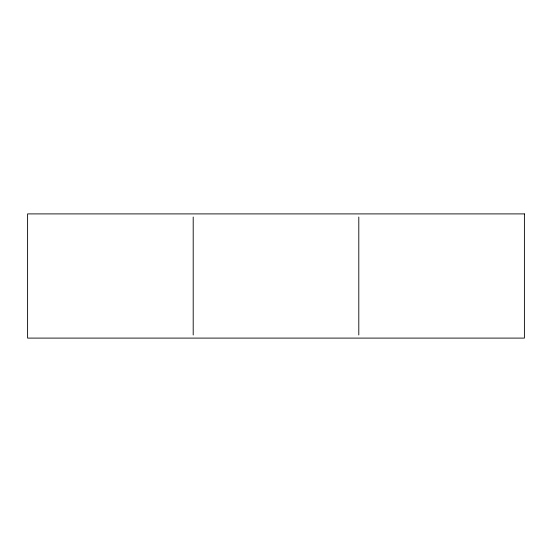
<?xml version="1.0" encoding="UTF-8"?>
<svg xmlns="http://www.w3.org/2000/svg" width="552" height="552" viewBox="0 0 552 552"><rect width="100%" height="100%" fill="white"/><g stroke="black" fill="none" stroke-linecap="round" stroke-linejoin="round"><path stroke-width="0.83" d="M358.8 217.005L358.8 334.995M193.2 217.005L193.2 334.995M524.4 213.9L27.6 213.9L27.6 338.1L524.4 338.1L524.4 213.9"/></g></svg>
